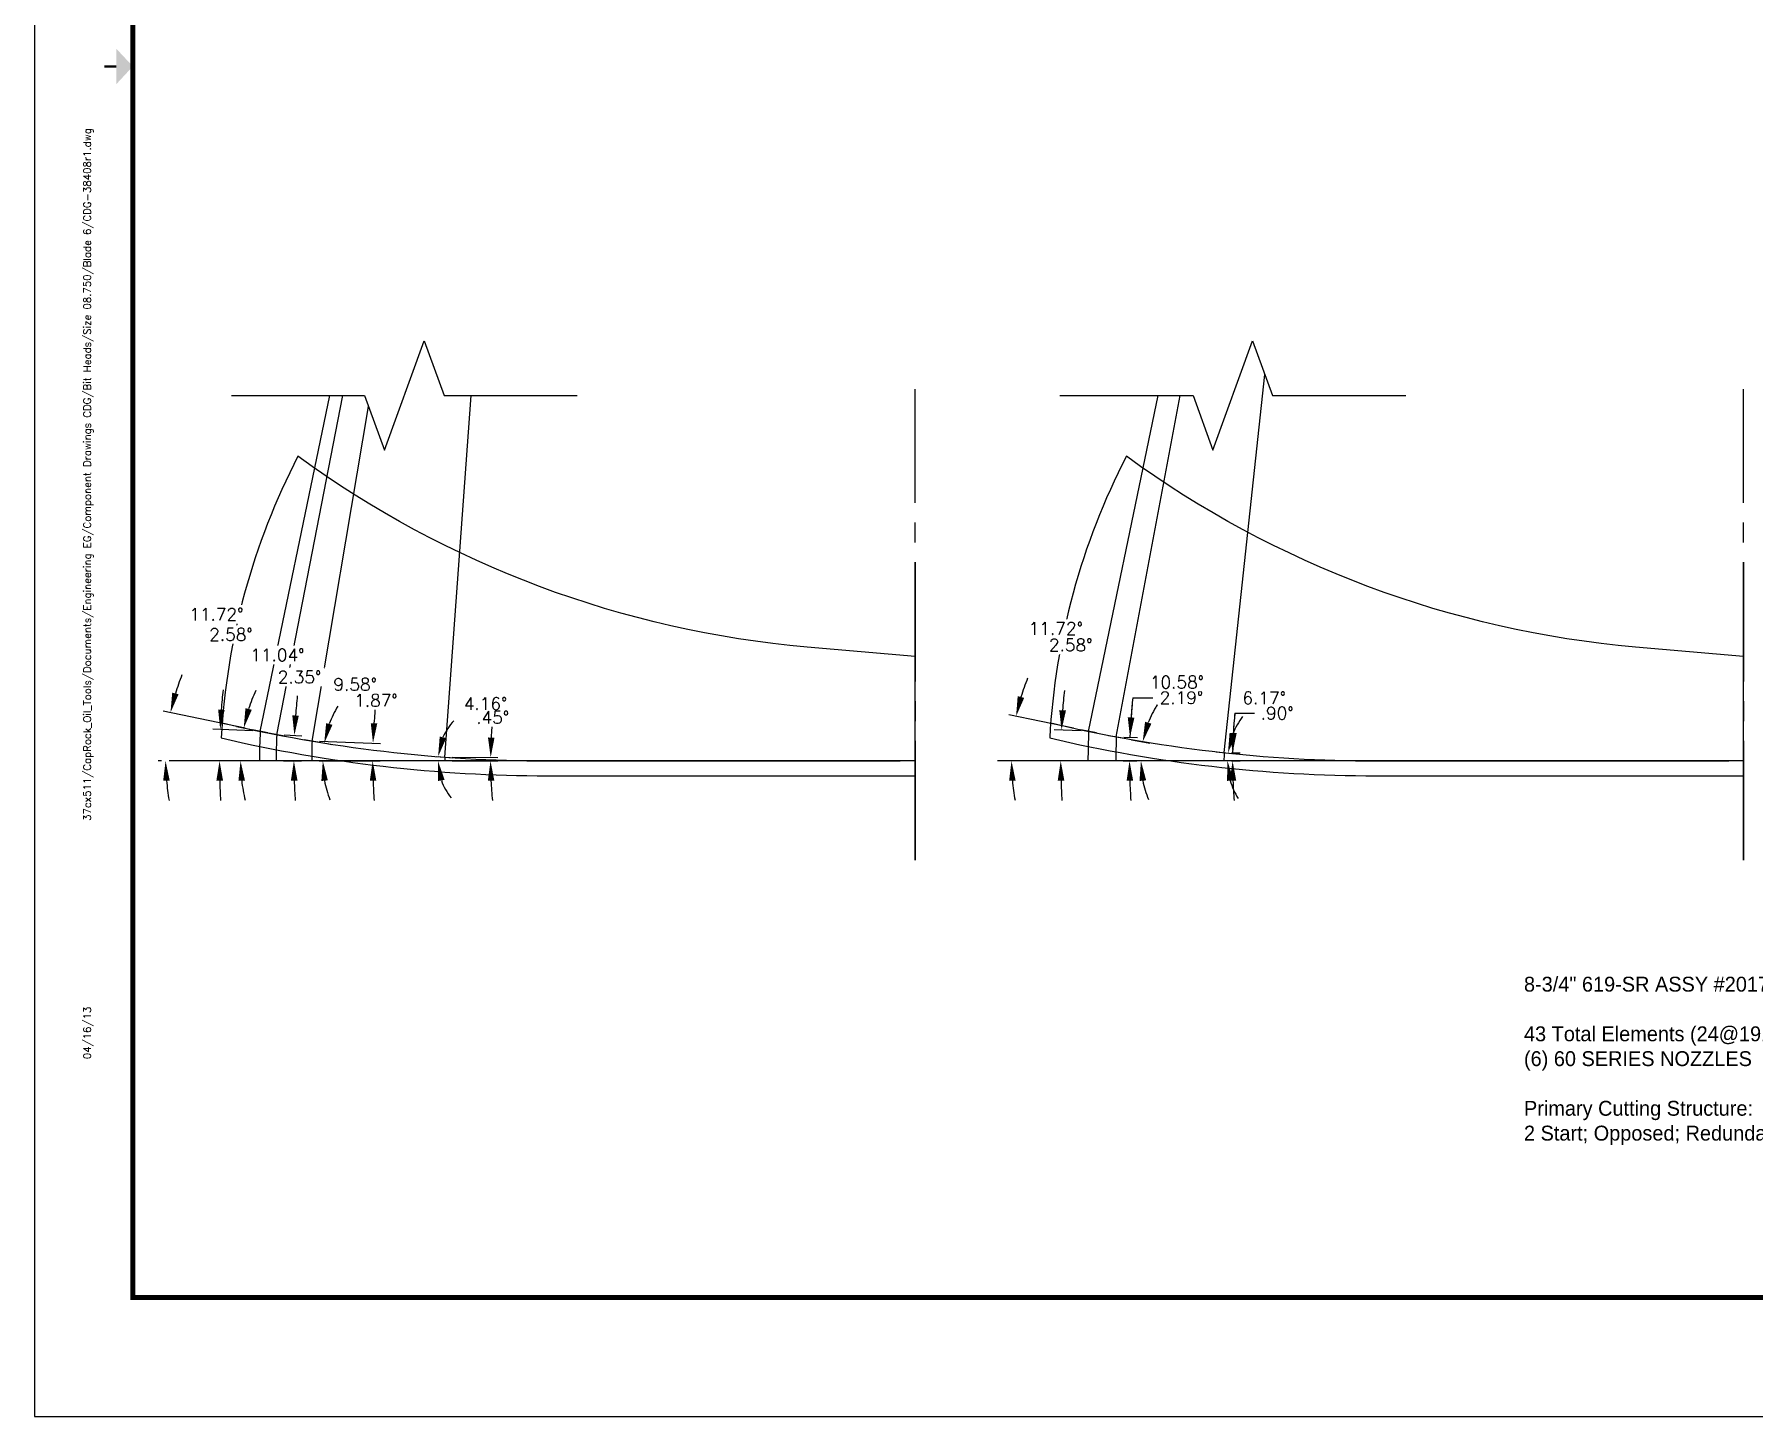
# Model space of a CAD drawing. Extents: x 25.7 to 47.7, y -20.7 to -3.7.
# Drawn here: x 25.66 to 36.48, y -20.75 to -12.05 of the extents above; entities that cross this region are included whole.
import ezdxf
from ezdxf.enums import TextEntityAlignment as Align

# ---------------------------------------------------------------- set-up
doc = ezdxf.new("R2010")
doc.units = 0
doc.header["$MEASUREMENT"] = 0
doc.header["$PDMODE"] = 3
doc.linetypes.add('CENTER2', pattern=[1.125, 0.75, -0.125, 0.125, -0.125])
doc.linetypes.add('DASHED2', pattern=[0.375, 0.25, -0.125])
doc.layers.get('0').update_dxf_attribs({"linetype": 'CONTINUOUS'})
doc.layers.get('Defpoints').update_dxf_attribs({"color": 10, "linetype": 'CONTINUOUS'})
for name, color, linetype in [('CLine', 5, 'CENTER2'), ('CONSTRUCT', 190, 'DASHED2'), ('Dims', 4, 'CONTINUOUS'), ('Text', 3, 'CONTINUOUS'), ('Title Block', 7, 'CONTINUOUS')]:
    doc.layers.add(name, color=color, linetype=linetype)
doc.styles.add('RomanS', font='romans')
doc.dimstyles.get("Standard").update_dxf_attribs({"dimtxt": 0.078125, "dimasz": 0.125, "dimexe": 0.046875, "dimexo": 0.046875, "dimgap": 0.046875, "dimtad": 0, "dimtih": 1, "dimtoh": 1, "dimdec": 4, "dimzin": 4, "dimdsep": 46, "dimtxsty": 'RomanS', "dimcen": 0.09375, "dimclre": 9, "dimazin": 1, "dimtfac": 1, "dimtdec": 4, "dimtofl": 0, "dimtmove": 0, "dimatfit": 1, "dimfxl": 1, "dimtolj": 1, "dimtzin": 0, "dimarcsym": 0})

# ---------------------------------------------------------------- blocks, each defined once
blk = doc.blocks.new('COT_cblock')
at = {"layer": 'Defpoints'}
blk.add_point((0.188, 0.188), dxfattribs=at)
at = {"layer": 'Title Block', "color": 8}
blk.add_lwpolyline([(0, 0), (22, 0), (22, 17), (0, 17)], close=True, dxfattribs=at)
at = {"layer": 'Title Block', "const_width": 0.03}
blk.add_lwpolyline([(21.38, 16.25), (0.62, 16.25), (0.62, 0.75), (21.38, 0.75)], close=True, dxfattribs=at)
at = {"layer": 'Title Block', "const_width": 0.015}
blk.add_lwpolyline([(0.44, 8.5), (0.515, 8.5)], dxfattribs=at)
at = {"layer": 'Title Block'}
blk.add_solid([(0.515, 8.387), (0.515, 8.612), (0.62, 8.5)], dxfattribs=at)
at = {"layer": 'Title Block', "color": 1, "style": 'RomanS', "flags": 8}
for tag, p in [('FNAME', (0.37, 3.75)), ('REVDATE', (0.37, 2.25)), ('USER', (0.37, 0.75))]:
    blk.add_attdef(tag, text='', height=0.047, rotation=90, dxfattribs=at).set_placement(p, align=Align.BOTTOM_LEFT)
at = {"layer": 'Title Block', "color": 3, "style": 'RomanS', "flags": 8}
for tag, height, p in [('DRAWN', 0.11, (16.95, 1.984)), ('TITL1', 0.125, (19.587, 1.684)), ('TITL2', 0.094, (19.587, 1.514)), ('TITL3', 0.094, (19.587, 1.374))]:
    blk.add_attdef(tag, text='', height=height, dxfattribs=at).set_placement(p, align=Align.MIDDLE_CENTER)
for tag, p in [('DDATE', (16.606, 1.672)), ('CHECK', (16.606, 1.406)), ('MATRL', (16.606, 1.149)), ('PDATE', (16.606, 0.883)), ('SCALE', (18.146, 0.855)), ('SHEET', (20.255, 0.855))]:
    blk.add_attdef(tag, text='', height=0.094, dxfattribs=at).set_placement(p, align=Align.MIDDLE_LEFT)
for tag, p in [('FSCM#', (18.587, 1.121)), ('DWG#', (20.06, 1.121)), ('REV#', (21.22, 1.121))]:
    blk.add_attdef(tag, text='', height=0.094, dxfattribs=at).set_placement(p, align=Align.TOP_CENTER)
blk = doc.blocks.new('*D41')
at = {"layer": 'Defpoints', "color": 0, "linetype": 'ByBlock', "transparency": 16777216}
for p in [(28.24, -16.598), (28.24, -16.621), (28.527, -16.614), (31.2, -16.621)]:
    blk.add_point(p, dxfattribs=at)
at = {"layer": 'Dims', "color": 9, "linetype": 'ByBlock', "lineweight": -2, "transparency": 16777216}
for p, q in [((28.286, -16.598), (28.574, -16.6)), ((28.286, -16.621), (28.574, -16.621))]:
    blk.add_line(p, q, dxfattribs=at)
at = {"layer": 'Dims', "color": 0, "linetype": 'ByBlock', "lineweight": -2, "transparency": 16777216}
for start, end in [(174.1858, 176.8657), (182.68, 185.3599)]:
    blk.add_arc((31.2, -16.621), 2.673, start, end, dxfattribs=at)
at = {"layer": 'Dims', "color": 0, "linetype": 'ByBlock', "transparency": 16777216}
for points in [[(28.552, -16.476), (28.511, -16.474), (28.528, -16.6)], [(28.51, -16.747), (28.551, -16.746), (28.527, -16.621)]]:
    blk.add_solid(points, dxfattribs=at)
at = {"layer": 'Dims', "color": 0, "linetype": 'ByBlock', "transparency": 16777216, "insert": (28.541, -16.348), "char_height": 0.0781, "attachment_point": 5, "style": 'RomanS', "bg_fill": 3, "box_fill_scale": 1.25, "bg_fill_color": 256, "bg_fill_true_color": 13158600, "bg_fill_transparency": 0}
blk.add_mtext('\\A1;.45°', dxfattribs=at)
blk = doc.blocks.new('*D42')
at = {"layer": 'Defpoints', "color": 0, "linetype": 'ByBlock', "transparency": 16777216}
for p in [(27.403, -16.497), (27.401, -16.621), (27.785, -16.584), (31.2, -16.621)]:
    blk.add_point(p, dxfattribs=at)
at = {"layer": 'Dims', "color": 9, "linetype": 'ByBlock', "lineweight": -2, "transparency": 16777216}
for p, q in [((27.45, -16.498), (27.834, -16.511)), ((27.448, -16.621), (27.832, -16.621))]:
    blk.add_line(p, q, dxfattribs=at)
at = {"layer": 'Dims', "color": 0, "linetype": 'ByBlock', "lineweight": -2, "transparency": 16777216}
for start, end in [(173.9312, 176.0285), (182.0973, 184.1946)]:
    blk.add_arc((31.2, -16.621), 3.415, start, end, dxfattribs=at)
at = {"layer": 'Dims', "color": 0, "linetype": 'ByBlock', "transparency": 16777216}
for points in [[(27.814, -16.386), (27.773, -16.384), (27.787, -16.509)], [(27.767, -16.747), (27.808, -16.746), (27.785, -16.621)]]:
    blk.add_solid(points, dxfattribs=at)
at = {"layer": 'Dims', "color": 0, "linetype": 'ByBlock', "transparency": 16777216, "insert": (27.806, -16.241), "char_height": 0.0781, "attachment_point": 5, "style": 'RomanS', "bg_fill": 3, "box_fill_scale": 1.25, "bg_fill_color": 256, "bg_fill_true_color": 13158600, "bg_fill_transparency": 0}
blk.add_mtext('\\A1;1.87°', dxfattribs=at)
blk = doc.blocks.new('*D43')
at = {"layer": 'Defpoints', "color": 0, "linetype": 'ByBlock', "transparency": 16777216}
for p in [(27.181, -16.456), (27.177, -16.621), (27.29, -16.568), (31.2, -16.621)]:
    blk.add_point(p, dxfattribs=at)
at = {"layer": 'Dims', "color": 9, "linetype": 'ByBlock', "lineweight": -2, "transparency": 16777216}
for p, q in [((27.228, -16.458), (27.339, -16.463)), ((27.224, -16.621), (27.336, -16.621))]:
    blk.add_line(p, q, dxfattribs=at)
at = {"layer": 'Dims', "color": 0, "linetype": 'ByBlock', "lineweight": -2, "transparency": 16777216}
for start, end in [(173.9902, 175.8215), (181.8313, 183.6626)]:
    blk.add_arc((31.2, -16.621), 3.911, start, end, dxfattribs=at)
at = {"layer": 'Dims', "color": 0, "linetype": 'ByBlock', "transparency": 16777216}
for points in [[(27.32, -16.337), (27.279, -16.335), (27.292, -16.461)], [(27.27, -16.746), (27.312, -16.746), (27.289, -16.621)]]:
    blk.add_solid(points, dxfattribs=at)
at = {"layer": 'Dims', "color": 0, "linetype": 'ByBlock', "transparency": 16777216, "insert": (27.325, -16.094), "char_height": 0.0781, "attachment_point": 5, "style": 'RomanS', "bg_fill": 3, "box_fill_scale": 1.25, "bg_fill_color": 256, "bg_fill_true_color": 13158600, "bg_fill_transparency": 0}
blk.add_mtext('\\A1;2.35°', dxfattribs=at)
blk = doc.blocks.new('*D44')
at = {"layer": 'Defpoints', "color": 0, "linetype": 'ByBlock', "transparency": 16777216}
for p in [(27.077, -16.435), (26.821, -16.555), (27.072, -16.621), (31.2, -16.621)]:
    blk.add_point(p, dxfattribs=at)
at = {"layer": 'Dims', "color": 9, "linetype": 'ByBlock', "lineweight": -2, "transparency": 16777216}
for p, q in [((27.03, -16.433), (26.778, -16.422)), ((27.026, -16.621), (26.774, -16.621))]:
    blk.add_line(p, q, dxfattribs=at)
at = {"layer": 'Dims', "color": 0, "linetype": 'ByBlock', "lineweight": -2, "transparency": 16777216}
for start, end in [(174.1508, 175.7861), (181.6354, 183.2707)]:
    blk.add_arc((31.2, -16.621), 4.38, start, end, dxfattribs=at)
at = {"layer": 'Dims', "color": 0, "linetype": 'ByBlock', "transparency": 16777216}
for points in [[(26.853, -16.301), (26.812, -16.298), (26.825, -16.424)], [(26.801, -16.746), (26.843, -16.746), (26.821, -16.621)]]:
    blk.add_solid(points, dxfattribs=at)
at = {"layer": 'Dims', "color": 0, "linetype": 'ByBlock', "transparency": 16777216, "insert": (26.893, -15.826), "char_height": 0.0781, "attachment_point": 5, "style": 'RomanS', "bg_fill": 3, "box_fill_scale": 1.25, "bg_fill_color": 256, "bg_fill_true_color": 13158600, "bg_fill_transparency": 0}
blk.add_mtext('\\A1;2.58°', dxfattribs=at)
blk = doc.blocks.new('*D45')
at = {"layer": 'Defpoints', "color": 0, "linetype": 'ByBlock', "transparency": 16777216}
for p in [(26.503, -16.621), (28.19, -16.594), (28.197, -16.612), (28.289, -16.601), (31.2, -16.621)]:
    blk.add_point(p, dxfattribs=at)
at = {"layer": 'Dims', "color": 0, "linetype": 'ByBlock', "lineweight": -2, "transparency": 16777216}
for start, end in [(136.4987, 156.1688), (199.6701, 219.3402)]:
    blk.add_arc((28.562, -16.621), 0.366, start, end, dxfattribs=at)
at = {"layer": 'Dims', "color": 0, "linetype": 'ByBlock', "transparency": 16777216}
for points in [[(28.248, -16.478), (28.207, -16.468), (28.197, -16.595)], [(28.197, -16.748), (28.238, -16.741), (28.196, -16.621)]]:
    blk.add_solid(points, dxfattribs=at)
at = {"layer": 'Dims', "color": 0, "linetype": 'ByBlock', "transparency": 16777216, "insert": (28.496, -16.261), "char_height": 0.0781, "attachment_point": 5, "style": 'RomanS', "bg_fill": 3, "box_fill_scale": 1.25, "bg_fill_color": 256, "bg_fill_true_color": 13158600, "bg_fill_transparency": 0}
blk.add_mtext('\\A1;4.16°', dxfattribs=at)
blk = doc.blocks.new('*D46')
at = {"layer": 'Defpoints', "color": 0, "linetype": 'ByBlock', "transparency": 16777216}
for p in [(27.354, -16.489), (27.453, -16.505), (26.503, -16.621), (27.472, -16.584), (31.2, -16.621)]:
    blk.add_point(p, dxfattribs=at)
at = {"layer": 'Dims', "color": 9, "linetype": 'ByBlock', "lineweight": -2, "transparency": 16777216}
blk.add_line((27.499, -16.513), (27.526, -16.518), dxfattribs=at)
at = {"layer": 'Dims', "color": 0, "linetype": 'ByBlock', "lineweight": -2, "transparency": 16777216}
for start, end in [(148.971, 159.6948), (190.7238, 201.4476)]:
    blk.add_arc((28.139, -16.621), 0.669, start, end, dxfattribs=at)
at = {"layer": 'Dims', "color": 0, "linetype": 'ByBlock', "transparency": 16777216}
for points in [[(27.532, -16.394), (27.492, -16.384), (27.48, -16.51)], [(27.462, -16.748), (27.503, -16.744), (27.471, -16.621)]]:
    blk.add_solid(points, dxfattribs=at)
at = {"layer": 'Dims', "color": 0, "linetype": 'ByBlock', "transparency": 16777216, "insert": (27.675, -16.14), "char_height": 0.0781, "attachment_point": 5, "style": 'RomanS', "bg_fill": 3, "box_fill_scale": 1.25, "bg_fill_color": 256, "bg_fill_true_color": 13158600, "bg_fill_transparency": 0}
blk.add_mtext('\\A1;9.58°', dxfattribs=at)
blk = doc.blocks.new('*D47')
at = {"layer": 'Defpoints', "color": 0, "linetype": 'ByBlock', "transparency": 16777216}
for p in [(27.132, -16.447), (26.955, -16.552), (27.23, -16.466), (26.503, -16.621), (31.2, -16.621)]:
    blk.add_point(p, dxfattribs=at)
at = {"layer": 'Dims', "color": 9, "linetype": 'ByBlock', "lineweight": -2, "transparency": 16777216}
blk.add_line((27.086, -16.438), (26.927, -16.407), dxfattribs=at)
at = {"layer": 'Dims', "color": 0, "linetype": 'ByBlock', "lineweight": -2, "transparency": 16777216}
for start, end in [(155.5941, 162.2783), (186.6842, 193.3684)]:
    blk.add_arc((28.025, -16.621), 1.072, start, end, dxfattribs=at)
at = {"layer": 'Dims', "color": 0, "linetype": 'ByBlock', "transparency": 16777216}
for points in [[(27.024, -16.3), (26.984, -16.29), (26.973, -16.416)], [(26.94, -16.747), (26.981, -16.745), (26.953, -16.621)]]:
    blk.add_solid(points, dxfattribs=at)
at = {"layer": 'Dims', "color": 0, "linetype": 'ByBlock', "transparency": 16777216, "insert": (27.185, -15.955), "char_height": 0.0781, "attachment_point": 5, "style": 'RomanS', "bg_fill": 3, "box_fill_scale": 1.25, "bg_fill_color": 256, "bg_fill_true_color": 13158600, "bg_fill_transparency": 0}
blk.add_mtext('\\A1;11.04°', dxfattribs=at)
blk = doc.blocks.new('*D48')
at = {"layer": 'Defpoints', "color": 0, "linetype": 'ByBlock', "transparency": 16777216}
for p in [(27.028, -16.425), (27.126, -16.446), (26.485, -16.52), (26.503, -16.621), (31.2, -16.621)]:
    blk.add_point(p, dxfattribs=at)
at = {"layer": 'Dims', "color": 9, "linetype": 'ByBlock', "lineweight": -2, "transparency": 16777216}
for p, q in [((26.982, -16.416), (26.467, -16.309)), ((26.456, -16.621), (26.434, -16.621))]:
    blk.add_line(p, q, dxfattribs=at)
at = {"layer": 'Dims', "color": 0, "linetype": 'ByBlock', "lineweight": -2, "transparency": 16777216}
for start, end in [(158.6656, 163.4725), (184.8068, 189.6137)]:
    blk.add_arc((27.972, -16.621), 1.49, start, end, dxfattribs=at)
at = {"layer": 'Dims', "color": 0, "linetype": 'ByBlock', "transparency": 16777216}
for points in [[(26.563, -16.202), (26.523, -16.192), (26.512, -16.318)], [(26.466, -16.747), (26.507, -16.745), (26.481, -16.621)]]:
    blk.add_solid(points, dxfattribs=at)
at = {"layer": 'Dims', "color": 0, "linetype": 'ByBlock', "transparency": 16777216, "insert": (26.801, -15.699), "char_height": 0.0781, "attachment_point": 5, "style": 'RomanS', "bg_fill": 3, "box_fill_scale": 1.25, "bg_fill_color": 256, "bg_fill_true_color": 13158600, "bg_fill_transparency": 0}
blk.add_mtext('\\A1;11.72°', dxfattribs=at)
blk = doc.blocks.new('*D49')
at = {"layer": 'Defpoints', "color": 0, "linetype": 'ByBlock', "transparency": 16777216}
for p in [(32.293, -16.435), (32.118, -16.557), (32.289, -16.621), (36.416, -16.621)]:
    blk.add_point(p, dxfattribs=at)
at = {"layer": 'Dims', "color": 9, "linetype": 'ByBlock', "lineweight": -2, "transparency": 16777216}
for p, q in [((32.246, -16.433), (32.075, -16.426)), ((32.242, -16.621), (32.071, -16.621))]:
    blk.add_line(p, q, dxfattribs=at)
at = {"layer": 'Dims', "color": 0, "linetype": 'ByBlock', "lineweight": -2, "transparency": 16777216}
for start, end in [(174.0892, 175.7554), (181.6661, 183.3322)]:
    blk.add_arc((36.416, -16.621), 4.299, start, end, dxfattribs=at)
at = {"layer": 'Dims', "color": 0, "linetype": 'ByBlock', "transparency": 16777216}
for points in [[(32.15, -16.304), (32.108, -16.302), (32.122, -16.428)], [(32.098, -16.746), (32.14, -16.746), (32.117, -16.621)]]:
    blk.add_solid(points, dxfattribs=at)
at = {"layer": 'Dims', "color": 0, "linetype": 'ByBlock', "transparency": 16777216, "insert": (32.18, -15.892), "char_height": 0.0781, "attachment_point": 5, "style": 'RomanS', "bg_fill": 3, "box_fill_scale": 1.25, "bg_fill_color": 256, "bg_fill_true_color": 13158600, "bg_fill_transparency": 0}
blk.add_mtext('\\A1;2.58°', dxfattribs=at)
blk = doc.blocks.new('*D50')
at = {"layer": 'Defpoints', "color": 0, "linetype": 'ByBlock', "transparency": 16777216}
for p in [(32.244, -16.425), (32.342, -16.446), (31.81, -16.527), (31.719, -16.621), (36.416, -16.621)]:
    blk.add_point(p, dxfattribs=at)
at = {"layer": 'Dims', "color": 9, "linetype": 'ByBlock', "lineweight": -2, "transparency": 16777216}
blk.add_line((32.198, -16.416), (31.79, -16.331), dxfattribs=at)
at = {"layer": 'Dims', "color": 0, "linetype": 'ByBlock', "lineweight": -2, "transparency": 16777216}
for start, end in [(157.9027, 163.091), (185.1883, 190.3767)]:
    blk.add_arc((33.188, -16.621), 1.381, start, end, dxfattribs=at)
at = {"layer": 'Dims', "color": 0, "linetype": 'ByBlock', "transparency": 16777216}
for points in [[(31.887, -16.225), (31.846, -16.214), (31.836, -16.341)], [(31.792, -16.747), (31.833, -16.745), (31.807, -16.621)]]:
    blk.add_solid(points, dxfattribs=at)
at = {"layer": 'Dims', "color": 0, "linetype": 'ByBlock', "transparency": 16777216, "insert": (32.086, -15.788), "char_height": 0.0781, "attachment_point": 5, "style": 'RomanS', "bg_fill": 3, "box_fill_scale": 1.25, "bg_fill_color": 256, "bg_fill_true_color": 13158600, "bg_fill_transparency": 0}
blk.add_mtext('\\A1;11.72°', dxfattribs=at)
blk = doc.blocks.new('*D53')
at = {"layer": 'Defpoints', "color": 0, "linetype": 'ByBlock', "transparency": 16777216}
for p in [(33.145, -16.57), (33.145, -16.621), (33.199, -16.604), (36.416, -16.621)]:
    blk.add_point(p, dxfattribs=at)
at = {"layer": 'Dims', "color": 0, "linetype": 'ByBlock', "lineweight": -2, "transparency": 16777216}
blk.add_line((33.213, -16.321), (33.338, -16.321), dxfattribs=at)
at = {"layer": 'Dims', "color": 9, "linetype": 'ByBlock', "lineweight": -2, "transparency": 16777216}
for p, q in [((33.192, -16.57), (33.246, -16.571)), ((33.192, -16.621), (33.246, -16.621))]:
    blk.add_line(p, q, dxfattribs=at)
at = {"layer": 'Dims', "color": 0, "linetype": 'ByBlock', "lineweight": -2, "transparency": 16777216}
for start, end in [(174.6442, 179.0976), (174.6451, 176.8714), (182.2263, 184.4525)]:
    blk.add_arc((36.416, -16.621), 3.217, start, end, dxfattribs=at)
at = {"layer": 'Dims', "color": 0, "linetype": 'ByBlock', "transparency": 16777216}
for points in [[(33.225, -16.446), (33.183, -16.445), (33.199, -16.571)], [(33.181, -16.747), (33.222, -16.746), (33.199, -16.621)]]:
    blk.add_solid(points, dxfattribs=at)
at = {"layer": 'Dims', "color": 0, "linetype": 'ByBlock', "transparency": 16777216, "insert": (33.48, -16.321), "char_height": 0.0781, "attachment_point": 5, "style": 'RomanS', "bg_fill": 3, "box_fill_scale": 1.25, "bg_fill_color": 256, "bg_fill_true_color": 13158600, "bg_fill_transparency": 0}
blk.add_mtext('\\A1;.90°', dxfattribs=at)
blk = doc.blocks.new('*D54')
at = {"layer": 'Defpoints', "color": 0, "linetype": 'ByBlock', "transparency": 16777216}
for p in [(32.467, -16.47), (32.464, -16.621), (32.551, -16.572), (36.416, -16.621)]:
    blk.add_point(p, dxfattribs=at)
at = {"layer": 'Dims', "color": 0, "linetype": 'ByBlock', "lineweight": -2, "transparency": 16777216}
blk.add_line((32.571, -16.224), (32.696, -16.224), dxfattribs=at)
at = {"layer": 'Dims', "color": 9, "linetype": 'ByBlock', "lineweight": -2, "transparency": 16777216}
for p, q in [((32.514, -16.472), (32.6, -16.475)), ((32.511, -16.621), (32.597, -16.621))]:
    blk.add_line(p, q, dxfattribs=at)
at = {"layer": 'Dims', "color": 0, "linetype": 'ByBlock', "lineweight": -2, "transparency": 16777216}
for start, end in [(174.0996, 177.8055), (174.1001, 175.9528), (181.8527, 183.7054)]:
    blk.add_arc((36.416, -16.621), 3.866, start, end, dxfattribs=at)
at = {"layer": 'Dims', "color": 0, "linetype": 'ByBlock', "transparency": 16777216}
for points in [[(32.581, -16.349), (32.539, -16.347), (32.553, -16.473)], [(32.532, -16.746), (32.573, -16.746), (32.55, -16.621)]]:
    blk.add_solid(points, dxfattribs=at)
at = {"layer": 'Dims', "color": 0, "linetype": 'ByBlock', "transparency": 16777216, "insert": (32.877, -16.224), "char_height": 0.0781, "attachment_point": 5, "style": 'RomanS', "bg_fill": 3, "box_fill_scale": 1.25, "bg_fill_color": 256, "bg_fill_true_color": 13158600, "bg_fill_transparency": 0}
blk.add_mtext('\\A1;2.19°', dxfattribs=at)
blk = doc.blocks.new('*D55')
at = {"layer": 'Defpoints', "color": 0, "linetype": 'ByBlock', "transparency": 16777216}
for p in [(31.719, -16.621), (33.096, -16.564), (33.167, -16.605), (33.195, -16.575), (36.416, -16.621)]:
    blk.add_point(p, dxfattribs=at)
at = {"layer": 'Dims', "color": 0, "linetype": 'ByBlock', "lineweight": -2, "transparency": 16777216}
for start, end in [(142.2574, 158.0459), (195.7884, 211.5769)]:
    blk.add_arc((33.622, -16.621), 0.455, start, end, dxfattribs=at)
at = {"layer": 'Dims', "color": 0, "linetype": 'ByBlock', "transparency": 16777216}
for points in [[(33.22, -16.456), (33.18, -16.446), (33.17, -16.572)], [(33.164, -16.748), (33.205, -16.742), (33.167, -16.621)]]:
    blk.add_solid(points, dxfattribs=at)
at = {"layer": 'Dims', "color": 0, "linetype": 'ByBlock', "transparency": 16777216, "insert": (33.398, -16.225), "char_height": 0.0781, "attachment_point": 5, "style": 'RomanS', "bg_fill": 3, "box_fill_scale": 1.25, "bg_fill_color": 256, "bg_fill_true_color": 13158600, "bg_fill_transparency": 0}
blk.add_mtext('\\A1;6.17°', dxfattribs=at)
blk = doc.blocks.new('*D56')
at = {"layer": 'Defpoints', "color": 0, "linetype": 'ByBlock', "transparency": 16777216}
for p in [(32.418, -16.461), (32.516, -16.479), (31.719, -16.621), (32.623, -16.581), (36.416, -16.621)]:
    blk.add_point(p, dxfattribs=at)
at = {"layer": 'Dims', "color": 9, "linetype": 'ByBlock', "lineweight": -2, "transparency": 16777216}
blk.add_line((32.562, -16.488), (32.679, -16.509), dxfattribs=at)
at = {"layer": 'Dims', "color": 0, "linetype": 'ByBlock', "lineweight": -2, "transparency": 16777216}
for start, end in [(147.5297, 158.4763), (190.9466, 201.8932)]:
    blk.add_arc((33.277, -16.621), 0.655, start, end, dxfattribs=at)
at = {"layer": 'Dims', "color": 0, "linetype": 'ByBlock', "transparency": 16777216}
for points in [[(32.688, -16.387), (32.648, -16.375), (32.633, -16.501)], [(32.613, -16.748), (32.655, -16.744), (32.622, -16.621)]]:
    blk.add_solid(points, dxfattribs=at)
at = {"layer": 'Dims', "color": 0, "linetype": 'ByBlock', "transparency": 16777216, "insert": (32.849, -16.126), "char_height": 0.0781, "attachment_point": 5, "style": 'RomanS', "bg_fill": 3, "box_fill_scale": 1.25, "bg_fill_color": 256, "bg_fill_true_color": 13158600, "bg_fill_transparency": 0}
blk.add_mtext('\\A1;10.58°', dxfattribs=at)

msp = doc.modelspace()

# ---------------------------------------------------------------- linework, layer by layer
at = {"linetype": 'ByBlock'}
for p, q in [((31.20015, -16.62117), (26.50328, -16.62117)), ((36.4162, -16.62117), (31.71933, -16.62117))]:
    msp.add_line(p, q, dxfattribs=at)
at = {"flags": 128}
for points in [[(26.89545, -14.32131), (27.7342, -14.32131), (27.8592, -14.66475), (28.1092, -13.97788), (28.2342, -14.32131), (29.07295, -14.32131)], [(32.1115, -14.32131), (32.95025, -14.32131), (33.07525, -14.66475), (33.32525, -13.97788), (33.45025, -14.32131), (34.289, -14.32131)]]:
    msp.add_lwpolyline(points, dxfattribs=at)
for points in [[(31.20015, -16.62117), (31.20015, -15.96487), (30.51995, -15.90536, -0.13652859), (27.31476, -14.70387, 0.10621993), (26.83161, -16.47734, 0.0576335), (28.88585, -16.71492), (31.20015, -16.71492)], [(36.4162, -16.62117), (36.4162, -15.96487), (35.736, -15.90536, -0.13652859), (32.53081, -14.70387, 0.10621993), (32.04766, -16.47734, 0.0576335), (34.1019, -16.71492), (36.4162, -16.71492)]]:
    msp.add_lwpolyline(points, format="xyb", dxfattribs=at)
at = {"layer": 'CLine'}
for p, q in [((31.20015, -17.24617), (31.20015, -14.28102)), ((36.4162, -17.24617), (36.4162, -14.28102)), ((31.20015, -15.37117), (31.20015, -17.24617)), ((36.4162, -15.37117), (36.4162, -17.24617))]:
    msp.add_line(p, q, dxfattribs=at)
at = {"layer": 'CLine', "color": 1, "linetype": 'Continuous', "flags": 128}
for points in [[(26.8378, -16.38249, 0.05807346), (28.88585, -16.62117), (31.1064, -16.62117)], [(32.05385, -16.38249, 0.05807346), (34.1019, -16.62117), (36.32245, -16.62117)]]:
    msp.add_lwpolyline(points, format="xyb", dxfattribs=at)
at = {"layer": 'CONSTRUCT', "linetype": 'ByBlock'}
for p, q in [((27.07663, -16.43547), (27.51525, -14.32131)), ((27.18073, -16.45642), (27.59721, -14.32131)), ((27.40342, -16.49693), (27.75911, -14.38977)), ((28.23961, -16.59769), (28.40523, -14.32131)), ((32.29268, -16.43547), (32.7313, -14.32131)), ((27.12559, -16.44563), (27.02768, -16.42531)), ((27.22981, -16.46599), (27.13166, -16.44685)), ((32.34164, -16.44563), (32.24373, -16.42531)), ((27.45272, -16.50525), (27.35411, -16.4886)), ((28.18975, -16.59406), (28.28948, -16.60132))]:
    msp.add_line(p, q, dxfattribs=at)
for centre, radius, start in [((31.20015, -16.62117), 4.1277, 177.421482), ((36.4162, -16.62117), 4.1277, 177.421482), ((31.20015, -16.62117), 4.0228, 177.652867), ((31.20015, -16.62117), 3.79877, 178.125762), ((31.20015, -16.62117), 2.96063, 179.545665)]:
    msp.add_arc(centre, radius, start, 180, dxfattribs=at)

# ---------------------------------------------------------------- block references
ref = msp.add_blockref('COT_cblock', (25.65517, -20.74932))
ref.add_attrib('REVDATE', '04/16/13', dxfattribs={"layer": 'Title Block', "color": 1, "height": 0.047, "rotation": 90, "style": 'RomanS', "flags": 8}).set_placement((26.02517, -18.49932), align=Align.BOTTOM_LEFT)
ref.add_attrib('FNAME', '37cx511/CapRock_Oil_Tools/Documents/Engineering EG/Component Drawings CDG/Bit Heads/Size 08.750/Blade 6/CDG-38408r1.dwg', dxfattribs={"layer": 'Title Block', "color": 1, "height": 0.047, "rotation": 90, "style": 'RomanS', "flags": 8}).set_placement((26.02517, -16.99932), align=Align.BOTTOM_LEFT)

# ---------------------------------------------------------------- texts
at = {"layer": 'Text', "insert": (35.0336, -17.98018), "char_height": 0.09375, "width": 7.631996, "attachment_point": 1}
msp.add_mtext('8-3/4" 619-SR ASSY #2017 VMR 04/16/13\\P\\P43 Total Elements (24@1913, 7@1613, 12@1313)\\P(6) 60 SERIES NOZZLES\\P\\PPrimary Cutting Structure:\\P2 Start; Opposed; Redundant; Variable exposure; ', dxfattribs=at)

# ---------------------------------------------------------------- next in the draw order: dimensions: what is measured, and where the dimension line sits
at = {"layer": 'Dims', "linetype": 'ByBlock'}
for base, center, p1, p2, picture, middle in [((32.11794, -16.55668), (36.4162, -16.62117), (32.29268, -16.43547), (32.2885, -16.62117), '*D49', (32.17978, -15.8918)), ((28.52749, -16.6141), (31.20015, -16.62117), (28.23961, -16.59769), (28.23952, -16.62117), '*D41', (28.5415, -16.34781))]:
    dim = msp.add_angular_dim_3p(base=base, center=center, p1=p1, p2=p2, dimstyle='Standard', override={"dimtfill": 1}, dxfattribs=at)
    dim.commit()
    dim.dimension.update_dxf_attribs({"geometry": picture, "text_midpoint": middle, "dimtype": 165})

# ---------------------------------------------------------------- next in the draw order: dimensions: what is measured, and where the dimension line sits
dim = msp.add_angular_dim_2l(base=(31.8101, -16.52708), line1=((36.4162, -16.62117), (31.71933, -16.62117)), line2=((32.34164, -16.44563), (32.24373, -16.42531)), dimstyle='Standard', override={"dimtfill": 1}, dxfattribs=at)
dim.commit()
dim.dimension.update_dxf_attribs({"geometry": '*D50', "text_midpoint": (32.08633, -15.78831), "dimtype": 162})
dim = msp.add_angular_dim_3p(base=(27.78532, -16.58393), center=(31.20015, -16.62117), p1=(27.40342, -16.49693), p2=(27.40138, -16.62117), dimstyle='Standard', override={"dimtfill": 1}, dxfattribs=at)
dim.commit()
dim.dimension.update_dxf_attribs({"geometry": '*D42', "text_midpoint": (27.80629, -16.24145), "dimtype": 165})

# ---------------------------------------------------------------- next in the draw order: linework, layer by layer
at = {"layer": 'CONSTRUCT', "linetype": 'ByBlock'}
for p, q in [((33.14533, -16.56965), (33.40242, -14.1899)), ((32.46708, -16.46984), (32.86828, -14.32131)), ((32.41793, -16.46066), (32.51623, -16.47902)), ((33.09562, -16.56428), (33.19504, -16.57502))]:
    msp.add_line(p, q, dxfattribs=at)
for radius, start in [(3.95202, 177.805524), (3.27128, 179.097619)]:
    msp.add_arc((36.4162, -16.62117), radius, start, 180, dxfattribs=at)

# ---------------------------------------------------------------- next in the draw order: dimensions: what is measured, and where the dimension line sits
at = {"layer": 'Dims', "linetype": 'ByBlock'}
dim = msp.add_angular_dim_3p(base=(27.28952, -16.56777), center=(31.20015, -16.62117), p1=(27.18073, -16.45642), p2=(27.17736, -16.62117), dimstyle='Standard', override={"dimtfill": 1}, dxfattribs=at)
dim.commit()
dim.dimension.update_dxf_attribs({"geometry": '*D43', "text_midpoint": (27.32489, -16.09374), "dimtype": 165})

# ---------------------------------------------------------------- next in the draw order: dimensions: what is measured, and where the dimension line sits
dim = msp.add_angular_dim_3p(base=(26.82103, -16.55547), center=(31.20015, -16.62117), p1=(27.07663, -16.43547), p2=(27.07245, -16.62117), dimstyle='Standard', override={"dimtfill": 1}, dxfattribs=at)
dim.commit()
dim.dimension.update_dxf_attribs({"geometry": '*D44', "text_midpoint": (26.89331, -15.82611), "dimtype": 165})
dim = msp.add_angular_dim_3p(base=(33.19901, -16.60428), center=(36.4162, -16.62117), p1=(33.14533, -16.56965), p2=(33.14493, -16.62117), dimstyle='Standard', override={"dimtfill": 1}, dxfattribs=at)
dim.commit()
dim.dimension.update_dxf_attribs({"geometry": '*D53', "text_midpoint": (33.47975, -16.32087)})

# ---------------------------------------------------------------- next in the draw order: dimensions: what is measured, and where the dimension line sits
dim = msp.add_angular_dim_2l(base=(28.19652, -16.61231), line1=((31.20015, -16.62117), (26.50328, -16.62117)), line2=((28.18975, -16.59406), (28.28948, -16.60132)), dimstyle='Standard', override={"dimtfill": 1}, dxfattribs=at)
dim.commit()
dim.dimension.update_dxf_attribs({"geometry": '*D45', "text_midpoint": (28.49614, -16.2613), "dimtype": 162})
dim = msp.add_angular_dim_3p(base=(32.5507, -16.57182), center=(36.4162, -16.62117), p1=(32.46708, -16.46984), p2=(32.46418, -16.62117), dimstyle='Standard', override={"dimtfill": 1}, dxfattribs=at)
dim.commit()
dim.dimension.update_dxf_attribs({"geometry": '*D54', "text_midpoint": (32.87667, -16.22376)})

# ---------------------------------------------------------------- next in the draw order: dimensions: what is measured, and where the dimension line sits
for base, line1, line2, picture, middle in [((27.47163, -16.58391), ((31.20015, -16.62117), (26.50328, -16.62117)), ((27.45272, -16.50525), (27.35411, -16.4886)), '*D46', (27.67471, -16.14016)), ((33.16746, -16.60485), ((36.4162, -16.62117), (31.71933, -16.62117)), ((33.09562, -16.56428), (33.19504, -16.57502)), '*D55', (33.39777, -16.22532))]:
    dim = msp.add_angular_dim_2l(base=base, line1=line1, line2=line2, dimstyle='Standard', override={"dimtfill": 1}, dxfattribs=at)
    dim.commit()
    dim.dimension.update_dxf_attribs({"geometry": picture, "text_midpoint": middle, "dimtype": 162})

# ---------------------------------------------------------------- next in the draw order: dimensions: what is measured, and where the dimension line sits
for base, line1, line2, picture, middle in [((26.955453, -16.552373), ((31.200153, -16.621169), (26.503285, -16.621169)), ((27.229806, -16.465993), (27.131656, -16.446847)), '*D47', (27.185375, -15.95495)), ((32.62347, -16.58087), ((36.4162, -16.62117), (31.71933, -16.62117)), ((32.41793, -16.46066), (32.51623, -16.47902)), '*D56', (32.84851, -16.12585))]:
    dim = msp.add_angular_dim_2l(base=base, line1=line1, line2=line2, dimstyle='Standard', override={"dimtfill": 1}, dxfattribs=at)
    dim.commit()
    dim.dimension.update_dxf_attribs({"geometry": picture, "text_midpoint": middle, "dimtype": 162})

# ---------------------------------------------------------------- next in the draw order: dimensions: what is measured, and where the dimension line sits
dim = msp.add_angular_dim_2l(base=(26.48479, -16.51962), line1=((31.20015, -16.62117), (26.50328, -16.62117)), line2=((27.12559, -16.44563), (27.02768, -16.42531)), dimstyle='Standard', override={"dimtfill": 1}, dxfattribs=at)
dim.commit()
dim.dimension.update_dxf_attribs({"geometry": '*D48', "text_midpoint": (26.80065, -15.69928), "dimtype": 162})

doc.saveas('drawing.dxf')
